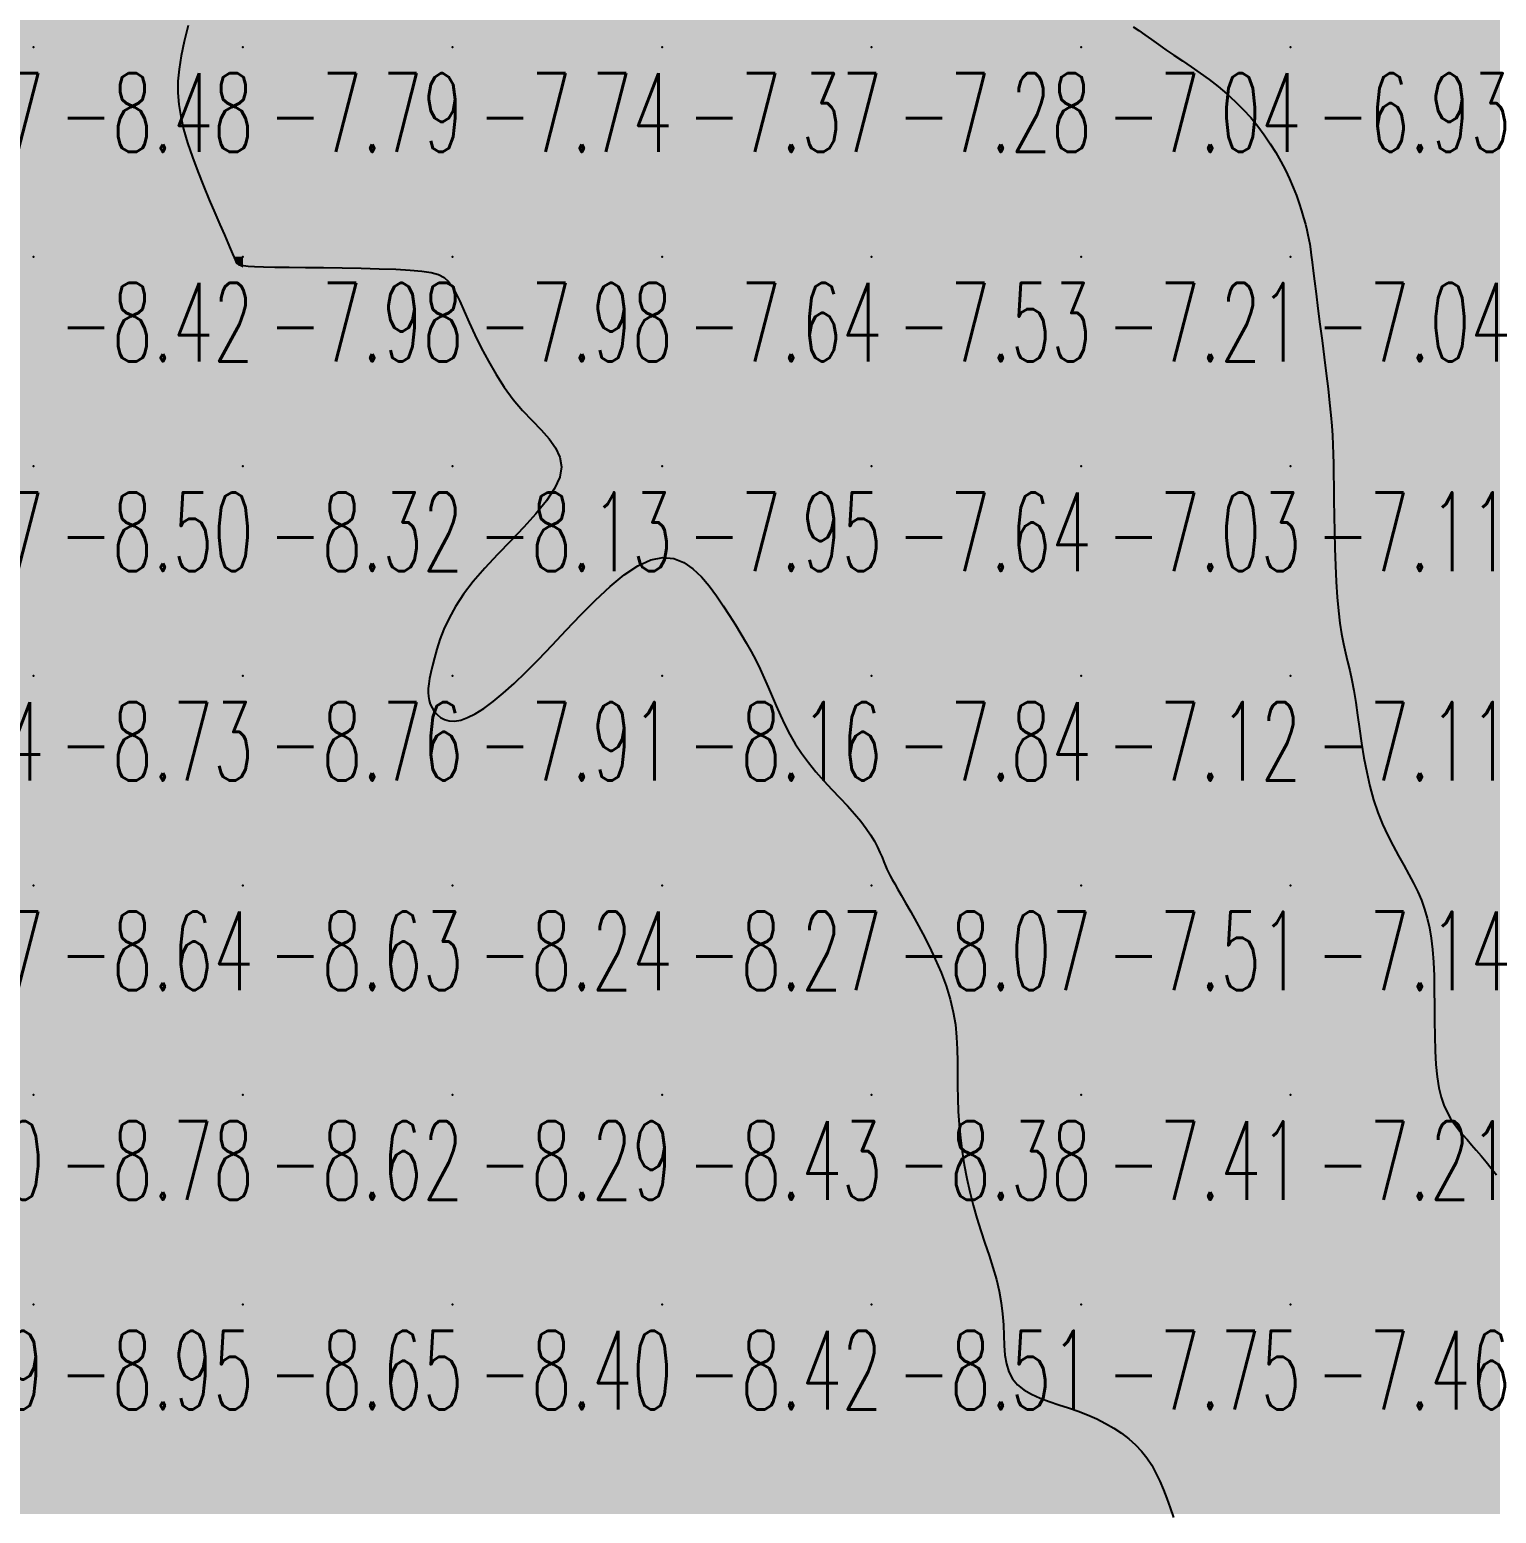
# Model space of a CAD drawing. Header units: millimetres. Extents: x 88261 to 90953, y 390274 to 392322.
# Drawn here: x 90120.1 to 90190.1, y 391167.3 to 391238.1 of the extents above; entities that cross this region are included whole.
import ezdxf
from ezdxf.enums import TextEntityAlignment as Align

# ---------------------------------------------------------------- set-up
doc = ezdxf.new("R2010")
doc.units = ezdxf.units.MM
doc.header["$LTSCALE"] = 25
for name, color, linetype in [('CN_03_00', 7, 'Continuous'), ('COTEAlt', 7, 'Continuous'), ('TN_COLORIAGE', 7, 'Continuous')]:
    doc.layers.add(name, color=color, linetype=linetype)
doc.styles.add('Simplex 1.0', font='Simplex.shx', dxfattribs={"width": 0.99, "height": 2.5})
doc.styles.get("Standard").update_dxf_attribs({"font": 'times.ttf'})

# ---------------------------------------------------------------- blocks, each defined once
blk = doc.blocks.new('COTE')
at = {"color": 0}
blk.add_point((0, 0), dxfattribs=at)
at = {"layer": 'COTEAlt'}
blk.add_attdef('ALT', text='', height=3.75, dxfattribs=at).set_placement((1.25, -1.25), align=Align.TOP_LEFT)

msp = doc.modelspace()

# ---------------------------------------------------------------- linework, layer by layer
at = {"layer": 'CN_03_00', "flags": 128}
for points, elevation in [([(90127.635, 391238.267), (90127.446, 391237.504), (90127.301, 391236.82), (90127.201, 391236.195), (90127.148, 391235.612), (90127.142, 391235.051), (90127.184, 391234.494), (90127.276, 391233.924), (90127.417, 391233.321), (90127.608, 391232.674), (90127.837, 391231.995), (90128.094, 391231.302), (90128.365, 391230.614), (90128.64, 391229.95), (90128.905, 391229.328), (90129.149, 391228.768), (90129.36, 391228.287), (90129.528, 391227.898), (90129.657, 391227.597), (90129.753, 391227.369), (90129.822, 391227.204), (90129.87, 391227.088), (90129.904, 391227.012), (90129.931, 391226.961), (90129.955, 391226.925), (90129.985, 391226.894), (90130.037, 391226.865), (90130.128, 391226.838), (90130.275, 391226.814), (90130.496, 391226.793), (90130.807, 391226.774), (90131.227, 391226.759), (90131.772, 391226.746), (90132.451, 391226.735), (90133.237, 391226.726), (90134.096, 391226.717), (90134.991, 391226.705), (90135.888, 391226.69), (90136.751, 391226.668), (90137.545, 391226.64), (90138.234, 391226.602), (90138.792, 391226.553), (90139.233, 391226.483), (90139.576, 391226.384), (90139.844, 391226.246), (90140.058, 391226.059), (90140.24, 391225.814), (90140.411, 391225.502), (90140.593, 391225.113), (90140.804, 391224.642), (90141.046, 391224.103), (90141.32, 391223.514), (90141.625, 391222.891), (90141.961, 391222.254), (90142.326, 391221.62), (90142.722, 391221.006), (90143.147, 391220.431), (90143.596, 391219.908), (90144.049, 391219.427), (90144.478, 391218.977), (90144.859, 391218.544), (90145.164, 391218.114), (90145.368, 391217.675), (90145.444, 391217.213), (90145.368, 391216.715), (90145.122, 391216.171), (90144.731, 391215.587), (90144.229, 391214.972), (90143.649, 391214.335), (90143.026, 391213.685), (90142.393, 391213.031), (90141.786, 391212.382), (90141.236, 391211.747), (90140.773, 391211.134), (90140.391, 391210.547), (90140.083, 391209.989), (90139.838, 391209.462), (90139.646, 391208.971), (90139.498, 391208.516), (90139.384, 391208.102), (90139.293, 391207.731), (90139.218, 391207.405), (90139.159, 391207.118), (90139.116, 391206.865), (90139.09, 391206.64), (90139.084, 391206.437), (90139.097, 391206.248), (90139.132, 391206.069), (90139.19, 391205.892), (90139.271, 391205.715), (90139.377, 391205.544), (90139.511, 391205.387), (90139.673, 391205.253), (90139.866, 391205.152), (90140.09, 391205.092), (90140.348, 391205.083), (90140.641, 391205.132), (90140.971, 391205.248), (90141.338, 391205.433), (90141.744, 391205.687), (90142.188, 391206.011), (90142.671, 391206.406), (90143.194, 391206.872), (90143.757, 391207.41), (90144.361, 391208.021), (90145.005, 391208.699), (90145.679, 391209.419), (90146.372, 391210.146), (90147.072, 391210.85), (90147.768, 391211.497), (90148.448, 391212.056), (90149.101, 391212.493), (90149.716, 391212.777), (90150.284, 391212.884), (90150.805, 391212.831), (90151.283, 391212.643), (90151.723, 391212.346), (90152.128, 391211.966), (90152.501, 391211.529), (90152.847, 391211.059), (90153.169, 391210.584), (90153.47, 391210.123), (90153.752, 391209.678), (90154.017, 391209.245), (90154.266, 391208.82), (90154.501, 391208.401), (90154.722, 391207.983), (90154.931, 391207.562), (90155.129, 391207.135), (90155.32, 391206.7), (90155.507, 391206.256), (90155.698, 391205.807), (90155.897, 391205.354), (90156.112, 391204.899), (90156.347, 391204.444), (90156.609, 391203.991), (90156.905, 391203.542), (90157.236, 391203.099), (90157.596, 391202.663), (90157.973, 391202.236), (90158.357, 391201.821), (90158.736, 391201.418), (90159.1, 391201.029), (90159.438, 391200.655), (90159.738, 391200.3), (90159.994, 391199.963), (90160.207, 391199.646), (90160.384, 391199.349), (90160.529, 391199.072), (90160.649, 391198.816), (90160.748, 391198.582), (90160.833, 391198.37), (90160.91, 391198.18), (90160.983, 391198.011), (90161.058, 391197.852), (90161.141, 391197.691), (90161.238, 391197.515), (90161.354, 391197.312), (90161.495, 391197.07), (90161.668, 391196.775), (90161.876, 391196.415), (90162.124, 391195.982), (90162.402, 391195.485), (90162.697, 391194.934), (90162.998, 391194.342), (90163.291, 391193.722), (90163.565, 391193.085), (90163.807, 391192.444), (90164.005, 391191.811), (90164.15, 391191.196), (90164.249, 391190.595), (90164.309, 391190.006), (90164.34, 391189.424), (90164.352, 391188.843), (90164.354, 391188.26), (90164.355, 391187.67), (90164.364, 391187.069), (90164.39, 391186.453), (90164.433, 391185.825), (90164.494, 391185.187), (90164.575, 391184.544), (90164.674, 391183.899), (90164.794, 391183.255), (90164.933, 391182.616), (90165.093, 391181.986), (90165.273, 391181.367), (90165.465, 391180.759), (90165.663, 391180.163), (90165.857, 391179.576), (90166.041, 391179.001), (90166.205, 391178.434), (90166.342, 391177.877), (90166.443, 391177.329), (90166.505, 391176.791), (90166.539, 391176.266), (90166.559, 391175.76), (90166.58, 391175.278), (90166.617, 391174.825), (90166.684, 391174.408), (90166.798, 391174.03), (90166.972, 391173.697), (90167.216, 391173.413), (90167.525, 391173.17), (90167.887, 391172.962), (90168.292, 391172.78), (90168.727, 391172.615), (90169.183, 391172.46), (90169.647, 391172.306), (90170.11, 391172.145), (90170.56, 391171.97), (90170.996, 391171.779), (90171.413, 391171.571), (90171.809, 391171.345), (90172.183, 391171.101), (90172.53, 391170.837), (90172.849, 391170.553), (90173.137, 391170.247), (90173.394, 391169.92), (90173.621, 391169.571), (90173.825, 391169.201), (90174.011, 391168.813), (90174.182, 391168.406), (90174.345, 391167.982), (90174.503, 391167.541), (90174.663, 391167.085)], -8), ([(90172.73, 391238.214), (90173.004, 391238.026), (90173.295, 391237.821), (90173.605, 391237.6), (90173.938, 391237.365), (90174.296, 391237.117), (90174.68, 391236.858), (90175.085, 391236.585), (90175.505, 391236.3), (90175.933, 391236.001), (90176.364, 391235.687), (90176.791, 391235.358), (90177.208, 391235.012), (90177.609, 391234.649), (90177.988, 391234.269), (90178.345, 391233.874), (90178.678, 391233.467), (90178.989, 391233.051), (90179.277, 391232.63), (90179.541, 391232.205), (90179.783, 391231.781), (90180.002, 391231.361), (90180.198, 391230.947), (90180.372, 391230.543), (90180.525, 391230.152), (90180.659, 391229.779), (90180.774, 391229.426), (90180.872, 391229.098), (90180.955, 391228.796), (90181.022, 391228.526), (90181.077, 391228.287), (90181.121, 391228.065), (90181.16, 391227.841), (90181.196, 391227.598), (90181.233, 391227.316), (90181.275, 391226.979), (90181.326, 391226.568), (90181.389, 391226.066), (90181.466, 391225.46), (90181.555, 391224.77), (90181.652, 391224.02), (90181.753, 391223.236), (90181.853, 391222.443), (90181.949, 391221.667), (90182.037, 391220.933), (90182.111, 391220.266), (90182.171, 391219.683), (90182.215, 391219.17), (90182.248, 391218.704), (90182.271, 391218.261), (90182.286, 391217.82), (90182.296, 391217.356), (90182.303, 391216.847), (90182.309, 391216.27), (90182.317, 391215.609), (90182.327, 391214.881), (90182.342, 391214.106), (90182.362, 391213.308), (90182.39, 391212.51), (90182.426, 391211.733), (90182.473, 391211), (90182.532, 391210.334), (90182.603, 391209.75), (90182.685, 391209.237), (90182.776, 391208.774), (90182.872, 391208.341), (90182.972, 391207.921), (90183.073, 391207.493), (90183.172, 391207.037), (90183.268, 391206.535), (90183.359, 391205.972), (90183.448, 391205.357), (90183.54, 391204.703), (90183.64, 391204.024), (90183.752, 391203.333), (90183.881, 391202.644), (90184.031, 391201.971), (90184.208, 391201.326), (90184.414, 391200.722), (90184.643, 391200.157), (90184.889, 391199.626), (90185.145, 391199.125), (90185.403, 391198.651), (90185.657, 391198.2), (90185.899, 391197.766), (90186.122, 391197.347), (90186.321, 391196.938), (90186.495, 391196.529), (90186.645, 391196.112), (90186.773, 391195.677), (90186.878, 391195.217), (90186.961, 391194.72), (90187.025, 391194.179), (90187.069, 391193.584), (90187.095, 391192.931), (90187.109, 391192.232), (90187.115, 391191.506), (90187.121, 391190.771), (90187.13, 391190.045), (90187.15, 391189.346), (90187.186, 391188.691), (90187.244, 391188.099), (90187.327, 391187.583), (90187.436, 391187.137), (90187.566, 391186.751), (90187.716, 391186.414), (90187.883, 391186.117), (90188.065, 391185.848), (90188.258, 391185.597), (90188.46, 391185.354), (90188.67, 391185.11), (90188.886, 391184.86), (90189.109, 391184.602), (90189.34, 391184.333), (90189.578, 391184.048), (90189.824, 391183.747), (90190.078, 391183.425)], -7)]:
    msp.add_lwpolyline(points, dxfattribs=dict(at, elevation=elevation))
at = {"layer": 'TN_COLORIAGE', "color": 171}
for points in [[(90110.249, 391247.239, -8.298), (90110.249, 391237.239, -8.298), (90120.249, 391247.239, -8.298)], [(90110.249, 391237.239, -8.298), (90120.249, 391237.239, -8.298), (90120.249, 391247.239, -8.298)], [(90120.249, 391247.239, -8.01), (90120.249, 391237.239, -8.01), (90130.249, 391247.239, -8.01)], [(90120.249, 391237.239, -8), (90127.173, 391237.239, -8), (90130.249, 391247.239, -8), (90130.249, 391246.782, -8)], [(90110.249, 391237.239, -8.478), (90110.249, 391227.239, -8.478), (90120.249, 391237.239, -8.478)], [(90110.249, 391227.239, -8.478), (90120.249, 391227.239, -8.478), (90120.249, 391237.239, -8.478)], [(90120.249, 391237.239, -8), (90127.173, 391237.239, -8), (90120.249, 391227.239, -8), (90126.871, 391233.862, -8)], [(90126.871, 391233.862, -8.416), (90129.844, 391227.239, -8.416), (90120.249, 391227.239, -8.416)], [(90110.249, 391227.239, -8.416), (90110.249, 391217.239, -8.416), (90120.249, 391227.239, -8.416)], [(90110.249, 391217.239, -8.416), (90120.249, 391217.239, -8.416), (90120.249, 391227.239, -8.416)], [(90120.249, 391217.239, -8), (90129.909, 391226.899, -8), (90120.249, 391227.239, -8), (90129.844, 391227.239, -8)], [(90120.249, 391217.239, -8), (90129.909, 391226.899, -8), (90130.249, 391217.239, -8), (90130.249, 391226.715, -8)], [(90139.726, 391226.717, -8.317), (90130.249, 391226.715, -8.317), (90130.249, 391217.239, -8.317)], [(90130.249, 391217.239, -8), (90139.726, 391226.717, -8), (90140.249, 391217.239, -8), (90140.249, 391226.033, -8)], [(90142.838, 391219.828, -8.127), (90140.249, 391226.033, -8.127), (90140.249, 391217.239, -8.127)], [(90142.838, 391219.828, -8.127), (90147.28, 391217.239, -8.127), (90140.249, 391217.239, -8.127)], [(90110.249, 391217.239, -8.499), (90110.249, 391207.239, -8.499), (90120.249, 391217.239, -8.499)], [(90110.249, 391207.239, -8.499), (90120.249, 391207.239, -8.499), (90120.249, 391217.239, -8.499)], [(90120.249, 391217.239, -8.317), (90120.249, 391207.239, -8.317), (90130.249, 391217.239, -8.317)], [(90120.249, 391207.239, -8.317), (90130.249, 391207.239, -8.317), (90130.249, 391217.239, -8.317)], [(90130.249, 391217.239, -8.127), (90130.249, 391207.239, -8.127), (90140.249, 391217.239, -8.127)], [(90130.249, 391207.239, -8), (90139.143, 391207.239, -8), (90140.249, 391217.239, -8), (90140.249, 391211.501, -8)], [(90140.249, 391211.501, -8.127), (90147.28, 391217.239, -8.127), (90140.249, 391217.239, -8.127)], [(90143.917, 391207.239, -8.163), (90150.249, 391214.762, -8.163), (90150.249, 391207.239, -8.163)], [(90153.385, 391210.375, -8.163), (90150.249, 391214.762, -8.163), (90150.249, 391207.239, -8.163)], [(90153.385, 391210.375, -8.163), (90155.226, 391207.239, -8.163), (90150.249, 391207.239, -8.163)], [(90110.249, 391207.239, -8.729), (90110.249, 391197.239, -8.729), (90120.249, 391207.239, -8.729)], [(90110.249, 391197.239, -8.729), (90120.249, 391197.239, -8.729), (90120.249, 391207.239, -8.729)], [(90120.249, 391207.239, -8.761), (90120.249, 391197.239, -8.761), (90130.249, 391207.239, -8.761)], [(90120.249, 391197.239, -8.761), (90130.249, 391197.239, -8.761), (90130.249, 391207.239, -8.761)], [(90130.249, 391207.239, -8), (90139.143, 391207.239, -8), (90130.249, 391197.239, -8), (90138.936, 391205.927, -8)], [(90140.249, 391197.239, -8), (90140.249, 391204.407, -8), (90150.249, 391207.239, -8), (90143.917, 391207.239, -8)], [(90140.249, 391197.239, -8.163), (90150.249, 391197.239, -8.163), (90150.249, 391207.239, -8.163)], [(90150.249, 391197.239, -8), (90156.489, 391203.479, -8), (90150.249, 391207.239, -8), (90155.226, 391207.239, -8)], [(90130.249, 391197.239, -8), (90138.936, 391205.927, -8), (90140.249, 391197.239, -8), (90140.249, 391204.407, -8)], [(90150.249, 391197.239, -8), (90156.489, 391203.479, -8), (90160.249, 391197.239, -8), (90160.249, 391200.096, -8)], [(90160.946, 391197.936, -8.066), (90160.249, 391200.096, -8.066), (90160.249, 391197.239, -8.066)], [(90160.946, 391197.936, -8.066), (90161.426, 391197.239, -8.066), (90160.249, 391197.239, -8.066)], [(90110.249, 391187.402, -8.639), (90110.351, 391187.342, -8.639), (90110.249, 391197.239, -8.639), (90120.249, 391197.239, -8.639)], [(90110.413, 391187.239, -8.639), (90110.351, 391187.342, -8.639), (90120.249, 391187.239, -8.639), (90120.249, 391197.239, -8.639)], [(90120.249, 391197.239, -8.626), (90120.249, 391187.239, -8.626), (90130.249, 391197.239, -8.626)], [(90120.249, 391187.239, -8.626), (90130.249, 391187.239, -8.626), (90130.249, 391197.239, -8.626)], [(90130.249, 391197.239, -8.239), (90130.249, 391187.239, -8.239), (90140.249, 391197.239, -8.239)], [(90130.249, 391187.239, -8.239), (90140.249, 391187.239, -8.239), (90140.249, 391197.239, -8.239)], [(90140.249, 391197.239, -8.273), (90140.249, 391187.239, -8.273), (90150.249, 391197.239, -8.273)], [(90140.249, 391187.239, -8.273), (90150.249, 391187.239, -8.273), (90150.249, 391197.239, -8.273)], [(90150.249, 391187.239, -8.066), (90160.249, 391187.239, -8.066), (90160.249, 391197.239, -8.066)], [(90150.249, 391197.239, -8.066), (90150.249, 391187.239, -8.066), (90160.249, 391197.239, -8.066)], [(90160.249, 391187.239, -8), (90164.607, 391191.597, -8), (90160.249, 391197.239, -8), (90161.426, 391197.239, -8)], [(90164.178, 391187.239, -8.381), (90164.607, 391191.597, -8.381), (90160.249, 391187.239, -8.381)], [(90110.413, 391187.239, -8.69), (90110.249, 391187.12, -8.69), (90120.249, 391187.239, -8.69), (90110.249, 391177.239, -8.69)], [(90110.249, 391177.239, -8.777), (90120.249, 391177.239, -8.777), (90120.249, 391187.239, -8.777)], [(90120.249, 391187.239, -8.621), (90120.249, 391177.239, -8.621), (90130.249, 391187.239, -8.621)], [(90120.249, 391177.239, -8.621), (90130.249, 391177.239, -8.621), (90130.249, 391187.239, -8.621)], [(90130.249, 391187.239, -8.292), (90130.249, 391177.239, -8.292), (90140.249, 391187.239, -8.292)], [(90130.249, 391177.239, -8.292), (90140.249, 391177.239, -8.292), (90140.249, 391187.239, -8.292)], [(90140.249, 391187.239, -8.435), (90140.249, 391177.239, -8.435), (90150.249, 391187.239, -8.435)], [(90140.249, 391177.239, -8.435), (90150.249, 391177.239, -8.435), (90150.249, 391187.239, -8.435)], [(90150.249, 391177.239, -8.381), (90160.249, 391177.239, -8.381), (90160.249, 391187.239, -8.381)], [(90150.249, 391187.239, -8.381), (90150.249, 391177.239, -8.381), (90160.249, 391187.239, -8.381)], [(90160.249, 391177.239, -8), (90164.869, 391181.859, -8), (90160.249, 391187.239, -8), (90164.178, 391187.239, -8)], [(90164.869, 391181.859, -8.506), (90166.905, 391177.239, -8.506), (90160.249, 391177.239, -8.506)], [(90110.249, 391177.239, -8.946), (90110.249, 391167.239, -8.946), (90120.249, 391177.239, -8.946)], [(90110.249, 391167.239, -8.946), (90120.249, 391167.239, -8.946), (90120.249, 391177.239, -8.946)], [(90120.249, 391177.239, -8.647), (90120.249, 391167.239, -8.647), (90130.249, 391177.239, -8.647)], [(90120.249, 391167.239, -8.647), (90130.249, 391167.239, -8.647), (90130.249, 391177.239, -8.647)], [(90130.249, 391177.239, -8.399), (90130.249, 391167.239, -8.399), (90140.249, 391177.239, -8.399)], [(90130.249, 391167.239, -8.399), (90140.249, 391167.239, -8.399), (90140.249, 391177.239, -8.399)], [(90140.249, 391177.239, -8.425), (90140.249, 391167.239, -8.425), (90150.249, 391177.239, -8.425)], [(90140.249, 391167.239, -8.425), (90150.249, 391167.239, -8.425), (90150.249, 391177.239, -8.425)], [(90150.249, 391167.239, -8.506), (90160.249, 391167.239, -8.506), (90160.249, 391177.239, -8.506)], [(90150.249, 391177.239, -8.506), (90150.249, 391167.239, -8.506), (90160.249, 391177.239, -8.506)], [(90160.249, 391177.239, -8), (90166.905, 391177.239, -8), (90160.249, 391167.239, -8), (90166.169, 391173.159, -8)], [(90160.249, 391167.239, -8), (90166.169, 391173.159, -8), (90170.249, 391167.239, -8), (90170.249, 391172.306, -8)], [(90173.494, 391170.484, -8.261), (90170.249, 391172.306, -8.261), (90170.249, 391167.239, -8.261)], [(90173.494, 391170.484, -8.261), (90174.601, 391167.239, -8.261), (90170.249, 391167.239, -8.261)]]:
    msp.add_solid(points, dxfattribs=at)
at = {"layer": 'TN_COLORIAGE', "color": 161}
for points in [[(90130.249, 391246.782, -7.788), (90127.173, 391237.239, -7.788), (90130.249, 391237.239, -7.788)], [(90130.249, 391246.782, -7.545), (90130.468, 391247.239, -7.545), (90130.249, 391237.239, -7.545), (90140.249, 391247.239, -7.545)], [(90130.249, 391237.239, -7.545), (90140.249, 391237.239, -7.545), (90140.249, 391247.239, -7.545)], [(90140.249, 391247.239, -7.239), (90140.249, 391237.239, -7.239), (90150.249, 391247.239, -7.239)], [(90140.249, 391237.239, -7.239), (90150.249, 391237.239, -7.239), (90150.249, 391247.239, -7.239)], [(90150.249, 391237.239, -7.051), (90160.249, 391237.239, -7.051), (90160.249, 391247.239, -7.051)], [(90150.249, 391247.239, -7.051), (90150.249, 391237.239, -7.051), (90160.249, 391247.239, -7.051)], [(90160.249, 391237.239, -7), (90166.481, 391243.472, -7), (90160.249, 391247.239, -7), (90162.542, 391247.239, -7)], [(90160.249, 391237.239, -7), (90166.481, 391243.472, -7), (90170.249, 391237.239, -7), (90170.249, 391239.108, -7)], [(90171.914, 391238.905, -7.039), (90170.249, 391239.108, -7.039), (90170.249, 391237.239, -7.039)], [(90171.914, 391238.905, -7.039), (90174.002, 391237.239, -7.039), (90170.249, 391237.239, -7.039)], [(90126.871, 391233.862, -7.788), (90127.173, 391237.239, -7.788), (90130.249, 391237.239, -7.788)], [(90129.844, 391227.239, -7.788), (90126.871, 391233.862, -7.788), (90130.249, 391227.239, -7.788), (90130.249, 391237.239, -7.788)], [(90130.249, 391237.239, -7.744), (90130.249, 391227.239, -7.744), (90140.249, 391237.239, -7.744)], [(90130.249, 391227.239, -7.744), (90140.249, 391227.239, -7.744), (90140.249, 391237.239, -7.744)], [(90140.249, 391237.239, -7.366), (90140.249, 391227.239, -7.366), (90150.249, 391237.239, -7.366)], [(90140.249, 391227.239, -7.366), (90150.249, 391227.239, -7.366), (90150.249, 391237.239, -7.366)], [(90150.249, 391227.239, -7.283), (90160.249, 391227.239, -7.283), (90160.249, 391237.239, -7.283)], [(90150.249, 391237.239, -7.283), (90150.249, 391227.239, -7.283), (90160.249, 391237.239, -7.283)], [(90160.249, 391227.239, -7.039), (90170.249, 391227.239, -7.039), (90170.249, 391237.239, -7.039)], [(90160.249, 391237.239, -7.039), (90160.249, 391227.239, -7.039), (90170.249, 391237.239, -7.039)], [(90170.249, 391227.239, -7), (90177.851, 391234.841, -7), (90170.249, 391237.239, -7), (90174.002, 391237.239, -7)], [(90170.249, 391227.239, -7), (90177.851, 391234.841, -7), (90180.249, 391227.239, -7), (90180.249, 391231.292, -7)], [(90181.166, 391228.157, -7.045), (90180.249, 391231.292, -7.045), (90180.249, 391227.239, -7.045)], [(90181.166, 391228.157, -7.045), (90181.219, 391227.239, -7.045), (90180.249, 391227.239, -7.045)], [(90129.844, 391227.239, -7.982), (90129.909, 391226.899, -7.982), (90130.249, 391227.239, -7.982)], [(90130.249, 391226.715, -7.982), (90129.909, 391226.899, -7.982), (90130.249, 391227.239, -7.982)], [(90130.249, 391226.715, -7.983), (90139.726, 391226.717, -7.983), (90130.249, 391227.239, -7.983), (90140.249, 391227.239, -7.983)], [(90140.249, 391226.033, -7.983), (90139.726, 391226.717, -7.983), (90140.249, 391227.239, -7.983)], [(90140.249, 391226.033, -7.635), (90142.838, 391219.828, -7.635), (90140.249, 391227.239, -7.635), (90150.249, 391227.239, -7.635)], [(90147.28, 391217.239, -7.635), (90142.838, 391219.828, -7.635), (90150.249, 391217.239, -7.635), (90150.249, 391227.239, -7.635)], [(90150.249, 391217.239, -7.53), (90160.249, 391217.239, -7.53), (90160.249, 391227.239, -7.53)], [(90150.249, 391227.239, -7.53), (90150.249, 391217.239, -7.53), (90160.249, 391227.239, -7.53)], [(90160.249, 391217.239, -7.207), (90170.249, 391217.239, -7.207), (90170.249, 391227.239, -7.207)], [(90160.249, 391227.239, -7.207), (90160.249, 391217.239, -7.207), (90170.249, 391227.239, -7.207)], [(90170.249, 391217.239, -7.045), (90180.249, 391217.239, -7.045), (90180.249, 391227.239, -7.045)], [(90170.249, 391227.239, -7.045), (90170.249, 391217.239, -7.045), (90180.249, 391227.239, -7.045)], [(90180.249, 391217.239, -7), (90182.289, 391219.279, -7), (90180.249, 391227.239, -7), (90181.219, 391227.239, -7)], [(90182.289, 391219.279, -7.106), (90182.294, 391217.239, -7.106), (90180.249, 391217.239, -7.106)], [(90147.28, 391217.239, -7.905), (90140.249, 391211.501, -7.905), (90150.249, 391217.239, -7.905), (90140.249, 391207.239, -7.905)], [(90150.249, 391214.762, -7.905), (90143.917, 391207.239, -7.905), (90150.249, 391217.239, -7.905), (90140.249, 391207.239, -7.905)], [(90150.249, 391214.762, -7.643), (90153.385, 391210.375, -7.643), (90150.249, 391217.239, -7.643), (90160.249, 391217.239, -7.643)], [(90155.226, 391207.239, -7.643), (90153.385, 391210.375, -7.643), (90160.249, 391207.239, -7.643), (90160.249, 391217.239, -7.643)], [(90160.249, 391207.239, -7.027), (90170.249, 391207.239, -7.027), (90170.249, 391217.239, -7.027)], [(90160.249, 391217.239, -7.027), (90160.249, 391207.239, -7.027), (90170.249, 391217.239, -7.027)], [(90170.249, 391207.239, -7.106), (90180.249, 391207.239, -7.106), (90180.249, 391217.239, -7.106)], [(90170.249, 391217.239, -7.106), (90170.249, 391207.239, -7.106), (90180.249, 391217.239, -7.106)], [(90180.249, 391207.239, -7), (90182.391, 391209.381, -7), (90180.249, 391217.239, -7), (90182.294, 391217.239, -7)], [(90140.249, 391211.501, -7.905), (90139.143, 391207.239, -7.905), (90140.249, 391207.239, -7.905)], [(90182.391, 391209.381, -7.113), (90183.335, 391207.239, -7.113), (90180.249, 391207.239, -7.113)], [(90138.936, 391205.927, -7.905), (90139.143, 391207.239, -7.905), (90140.249, 391207.239, -7.905)], [(90140.249, 391204.407, -7.905), (90138.936, 391205.927, -7.905), (90140.249, 391207.239, -7.905)], [(90143.917, 391207.239, -7.905), (90140.249, 391204.407, -7.905), (90140.249, 391207.239, -7.905)], [(90155.226, 391207.239, -7.835), (90156.489, 391203.479, -7.835), (90160.249, 391207.239, -7.835)], [(90160.249, 391200.096, -7.835), (90156.489, 391203.479, -7.835), (90160.249, 391207.239, -7.835)], [(90160.249, 391200.096, -7.121), (90160.946, 391197.936, -7.121), (90160.249, 391207.239, -7.121), (90170.249, 391207.239, -7.121)], [(90161.426, 391197.239, -7.121), (90160.946, 391197.936, -7.121), (90170.249, 391197.239, -7.121), (90170.249, 391207.239, -7.121)], [(90170.249, 391197.239, -7.113), (90180.249, 391197.239, -7.113), (90180.249, 391207.239, -7.113)], [(90170.249, 391207.239, -7.113), (90170.249, 391197.239, -7.113), (90180.249, 391207.239, -7.113)], [(90180.249, 391197.239, -7), (90183.879, 391200.87, -7), (90180.249, 391207.239, -7), (90183.335, 391207.239, -7)], [(90183.879, 391200.87, -7.144), (90186.397, 391197.239, -7.144), (90180.249, 391197.239, -7.144)], [(90161.426, 391197.239, -7.506), (90164.607, 391191.597, -7.506), (90170.249, 391197.239, -7.506)], [(90164.607, 391191.597, -7.411), (90164.178, 391187.239, -7.411), (90170.249, 391197.239, -7.411), (90170.249, 391187.239, -7.411)], [(90170.249, 391187.239, -7.144), (90180.249, 391187.239, -7.144), (90180.249, 391197.239, -7.144)], [(90170.249, 391197.239, -7.144), (90170.249, 391187.239, -7.144), (90180.249, 391197.239, -7.144)], [(90180.249, 391187.239, -7), (90187.266, 391194.257, -7), (90180.249, 391197.239, -7), (90186.397, 391197.239, -7)], [(90186.952, 391187.239, -7.212), (90187.266, 391194.257, -7.212), (90180.249, 391187.239, -7.212)], [(90164.178, 391187.239, -7.411), (90164.869, 391181.859, -7.411), (90170.249, 391187.239, -7.411)], [(90166.905, 391177.239, -7.411), (90164.869, 391181.859, -7.411), (90170.249, 391177.239, -7.411), (90170.249, 391187.239, -7.411)], [(90170.249, 391177.239, -7.212), (90180.249, 391177.239, -7.212), (90180.249, 391187.239, -7.212)], [(90170.249, 391187.239, -7.212), (90170.249, 391177.239, -7.212), (90180.249, 391187.239, -7.212)], [(90180.249, 391177.239, -7), (90188.391, 391185.381, -7), (90180.249, 391187.239, -7), (90186.952, 391187.239, -7)], [(90180.249, 391177.239, -7), (90188.391, 391185.381, -7), (90190.249, 391177.239, -7), (90190.249, 391183.361, -7)], [(90170.249, 391172.306, -7.746), (90166.169, 391173.159, -7.746), (90170.249, 391177.239, -7.746)], [(90166.169, 391173.159, -7.746), (90166.905, 391177.239, -7.746), (90170.249, 391177.239, -7.746)], [(90170.249, 391172.306, -7.457), (90173.494, 391170.484, -7.457), (90170.249, 391177.239, -7.457), (90180.249, 391177.239, -7.457)], [(90174.601, 391167.239, -7.457), (90173.494, 391170.484, -7.457), (90180.249, 391167.239, -7.457), (90180.249, 391177.239, -7.457)], [(90180.249, 391167.239, -7.165), (90190.249, 391167.239, -7.165), (90190.249, 391177.239, -7.165)], [(90180.249, 391177.239, -7.165), (90180.249, 391167.239, -7.165), (90190.249, 391177.239, -7.165)]]:
    msp.add_solid(points, dxfattribs=at)
at = {"layer": 'TN_COLORIAGE', "color": 151}
for points in [[(90174.002, 391237.239, -6.803), (90171.914, 391238.905, -6.803), (90180.249, 391237.239, -6.803), (90180.249, 391247.239, -6.803)], [(90180.249, 391237.239, -6.304), (90190.249, 391237.239, -6.304), (90190.249, 391247.239, -6.304)], [(90180.249, 391247.239, -6.304), (90180.249, 391237.239, -6.304), (90190.249, 391247.239, -6.304)], [(90174.002, 391237.239, -6.935), (90177.851, 391234.841, -6.935), (90180.249, 391237.239, -6.935)], [(90180.249, 391231.292, -6.935), (90177.851, 391234.841, -6.935), (90180.249, 391237.239, -6.935)], [(90180.249, 391231.292, -6.559), (90181.166, 391228.157, -6.559), (90180.249, 391237.239, -6.559), (90190.249, 391237.239, -6.559)], [(90181.219, 391227.239, -6.559), (90181.166, 391228.157, -6.559), (90190.249, 391227.239, -6.559), (90190.249, 391237.239, -6.559)], [(90181.219, 391227.239, -6.586), (90182.289, 391219.279, -6.586), (90190.249, 391227.239, -6.586)], [(90182.294, 391217.239, -6.586), (90182.289, 391219.279, -6.586), (90190.249, 391217.239, -6.586), (90190.249, 391227.239, -6.586)], [(90182.294, 391217.239, -6.587), (90182.391, 391209.381, -6.587), (90190.249, 391217.239, -6.587)], [(90183.335, 391207.239, -6.587), (90182.391, 391209.381, -6.587), (90190.249, 391207.239, -6.587), (90190.249, 391217.239, -6.587)], [(90183.335, 391207.239, -6.748), (90183.879, 391200.87, -6.748), (90190.249, 391207.239, -6.748)], [(90186.397, 391197.239, -6.748), (90183.879, 391200.87, -6.748), (90190.249, 391197.239, -6.748), (90190.249, 391207.239, -6.748)], [(90186.397, 391197.239, -6.91), (90187.266, 391194.257, -6.91), (90190.249, 391197.239, -6.91)], [(90187.266, 391194.257, -6.896), (90186.952, 391187.239, -6.896), (90190.249, 391197.239, -6.896), (90190.249, 391187.239, -6.896)], [(90186.952, 391187.239, -6.896), (90188.391, 391185.381, -6.896), (90190.249, 391187.239, -6.896)], [(90190.249, 391183.361, -6.896), (90188.391, 391185.381, -6.896), (90190.249, 391187.239, -6.896)]]:
    msp.add_solid(points, dxfattribs=at)

# ---------------------------------------------------------------- block references
at = {"layer": 'COTEAlt'}
ref = msp.add_blockref('COTE', (90110.249, 391237.239), dxfattribs=at)
ref.add_attrib('ALT', '-8.67', dxfattribs={"height": 3.75, "style": 'Simplex 1.0', "width": 0.6}).set_placement((90111.499, 391235.989), align=Align.TOP_LEFT)
ref = msp.add_blockref('COTE', (90120.249, 391237.239), dxfattribs=at)
ref.add_attrib('ALT', '-8.48', dxfattribs={"height": 3.75, "style": 'Simplex 1.0', "width": 0.6}).set_placement((90121.499, 391235.989), align=Align.TOP_LEFT)
ref = msp.add_blockref('COTE', (90130.249, 391237.239), dxfattribs=at)
ref.add_attrib('ALT', '-7.79', dxfattribs={"height": 3.75, "style": 'Simplex 1.0', "width": 0.6}).set_placement((90131.499, 391235.989), align=Align.TOP_LEFT)
ref = msp.add_blockref('COTE', (90140.249, 391237.239), dxfattribs=at)
ref.add_attrib('ALT', '-7.74', dxfattribs={"height": 3.75, "style": 'Simplex 1.0', "width": 0.6}).set_placement((90141.499, 391235.989), align=Align.TOP_LEFT)
ref = msp.add_blockref('COTE', (90150.249, 391237.239), dxfattribs=at)
ref.add_attrib('ALT', '-7.37', dxfattribs={"height": 3.75, "style": 'Simplex 1.0', "width": 0.6}).set_placement((90151.499, 391235.989), align=Align.TOP_LEFT)
ref = msp.add_blockref('COTE', (90160.249, 391237.239), dxfattribs=at)
ref.add_attrib('ALT', '-7.28', dxfattribs={"height": 3.75, "style": 'Simplex 1.0', "width": 0.6}).set_placement((90161.499, 391235.989), align=Align.TOP_LEFT)
ref = msp.add_blockref('COTE', (90170.249, 391237.239), dxfattribs=at)
ref.add_attrib('ALT', '-7.04', dxfattribs={"height": 3.75, "style": 'Simplex 1.0', "width": 0.6}).set_placement((90171.499, 391235.989), align=Align.TOP_LEFT)
ref = msp.add_blockref('COTE', (90180.249, 391237.239), dxfattribs=at)
ref.add_attrib('ALT', '-6.93', dxfattribs={"height": 3.75, "style": 'Simplex 1.0', "width": 0.6}).set_placement((90181.499, 391235.989), align=Align.TOP_LEFT)
ref = msp.add_blockref('COTE', (90120.249, 391227.239), dxfattribs=at)
ref.add_attrib('ALT', '-8.42', dxfattribs={"height": 3.75, "style": 'Simplex 1.0', "width": 0.6}).set_placement((90121.499, 391225.989), align=Align.TOP_LEFT)
ref = msp.add_blockref('COTE', (90130.249, 391227.239), dxfattribs=at)
ref.add_attrib('ALT', '-7.98', dxfattribs={"height": 3.75, "style": 'Simplex 1.0', "width": 0.6}).set_placement((90131.499, 391225.989), align=Align.TOP_LEFT)
ref = msp.add_blockref('COTE', (90140.249, 391227.239), dxfattribs=at)
ref.add_attrib('ALT', '-7.98', dxfattribs={"height": 3.75, "style": 'Simplex 1.0', "width": 0.6}).set_placement((90141.499, 391225.989), align=Align.TOP_LEFT)
ref = msp.add_blockref('COTE', (90150.249, 391227.239), dxfattribs=at)
ref.add_attrib('ALT', '-7.64', dxfattribs={"height": 3.75, "style": 'Simplex 1.0', "width": 0.6}).set_placement((90151.499, 391225.989), align=Align.TOP_LEFT)
ref = msp.add_blockref('COTE', (90160.249, 391227.239), dxfattribs=at)
ref.add_attrib('ALT', '-7.53', dxfattribs={"height": 3.75, "style": 'Simplex 1.0', "width": 0.6}).set_placement((90161.499, 391225.989), align=Align.TOP_LEFT)
ref = msp.add_blockref('COTE', (90170.249, 391227.239), dxfattribs=at)
ref.add_attrib('ALT', '-7.21', dxfattribs={"height": 3.75, "style": 'Simplex 1.0', "width": 0.6}).set_placement((90171.499, 391225.989), align=Align.TOP_LEFT)
ref = msp.add_blockref('COTE', (90180.249, 391227.239), dxfattribs=at)
ref.add_attrib('ALT', '-7.04', dxfattribs={"height": 3.75, "style": 'Simplex 1.0', "width": 0.6}).set_placement((90181.499, 391225.989), align=Align.TOP_LEFT)
ref = msp.add_blockref('COTE', (90110.249, 391217.239), dxfattribs=at)
ref.add_attrib('ALT', '-8.47', dxfattribs={"height": 3.75, "style": 'Simplex 1.0', "width": 0.6}).set_placement((90111.499, 391215.989), align=Align.TOP_LEFT)
ref = msp.add_blockref('COTE', (90120.249, 391217.239), dxfattribs=at)
ref.add_attrib('ALT', '-8.50', dxfattribs={"height": 3.75, "style": 'Simplex 1.0', "width": 0.6}).set_placement((90121.499, 391215.989), align=Align.TOP_LEFT)
ref = msp.add_blockref('COTE', (90130.249, 391217.239), dxfattribs=at)
ref.add_attrib('ALT', '-8.32', dxfattribs={"height": 3.75, "style": 'Simplex 1.0', "width": 0.6}).set_placement((90131.499, 391215.989), align=Align.TOP_LEFT)
ref = msp.add_blockref('COTE', (90140.249, 391217.239), dxfattribs=at)
ref.add_attrib('ALT', '-8.13', dxfattribs={"height": 3.75, "style": 'Simplex 1.0', "width": 0.6}).set_placement((90141.499, 391215.989), align=Align.TOP_LEFT)
ref = msp.add_blockref('COTE', (90150.249, 391217.239), dxfattribs=at)
ref.add_attrib('ALT', '-7.95', dxfattribs={"height": 3.75, "style": 'Simplex 1.0', "width": 0.6}).set_placement((90151.499, 391215.989), align=Align.TOP_LEFT)
ref = msp.add_blockref('COTE', (90160.249, 391217.239), dxfattribs=at)
ref.add_attrib('ALT', '-7.64', dxfattribs={"height": 3.75, "style": 'Simplex 1.0', "width": 0.6}).set_placement((90161.499, 391215.989), align=Align.TOP_LEFT)
ref = msp.add_blockref('COTE', (90170.249, 391217.239), dxfattribs=at)
ref.add_attrib('ALT', '-7.03', dxfattribs={"height": 3.75, "style": 'Simplex 1.0', "width": 0.6}).set_placement((90171.499, 391215.989), align=Align.TOP_LEFT)
ref = msp.add_blockref('COTE', (90180.249, 391217.239), dxfattribs=at)
ref.add_attrib('ALT', '-7.11', dxfattribs={"height": 3.75, "style": 'Simplex 1.0', "width": 0.6}).set_placement((90181.499, 391215.989), align=Align.TOP_LEFT)
ref = msp.add_blockref('COTE', (90110.249, 391207.239), dxfattribs=at)
ref.add_attrib('ALT', '-8.44', dxfattribs={"height": 3.75, "style": 'Simplex 1.0', "width": 0.6}).set_placement((90111.499, 391205.989), align=Align.TOP_LEFT)
ref = msp.add_blockref('COTE', (90120.249, 391207.239), dxfattribs=at)
ref.add_attrib('ALT', '-8.73', dxfattribs={"height": 3.75, "style": 'Simplex 1.0', "width": 0.6}).set_placement((90121.499, 391205.989), align=Align.TOP_LEFT)
ref = msp.add_blockref('COTE', (90130.249, 391207.239), dxfattribs=at)
ref.add_attrib('ALT', '-8.76', dxfattribs={"height": 3.75, "style": 'Simplex 1.0', "width": 0.6}).set_placement((90131.499, 391205.989), align=Align.TOP_LEFT)
ref = msp.add_blockref('COTE', (90140.249, 391207.239), dxfattribs=at)
ref.add_attrib('ALT', '-7.91', dxfattribs={"height": 3.75, "style": 'Simplex 1.0', "width": 0.6}).set_placement((90141.499, 391205.989), align=Align.TOP_LEFT)
ref = msp.add_blockref('COTE', (90150.249, 391207.239), dxfattribs=at)
ref.add_attrib('ALT', '-8.16', dxfattribs={"height": 3.75, "style": 'Simplex 1.0', "width": 0.6}).set_placement((90151.499, 391205.989), align=Align.TOP_LEFT)
ref = msp.add_blockref('COTE', (90160.249, 391207.239), dxfattribs=at)
ref.add_attrib('ALT', '-7.84', dxfattribs={"height": 3.75, "style": 'Simplex 1.0', "width": 0.6}).set_placement((90161.499, 391205.989), align=Align.TOP_LEFT)
ref = msp.add_blockref('COTE', (90170.249, 391207.239), dxfattribs=at)
ref.add_attrib('ALT', '-7.12', dxfattribs={"height": 3.75, "style": 'Simplex 1.0', "width": 0.6}).set_placement((90171.499, 391205.989), align=Align.TOP_LEFT)
ref = msp.add_blockref('COTE', (90180.249, 391207.239), dxfattribs=at)
ref.add_attrib('ALT', '-7.11', dxfattribs={"height": 3.75, "style": 'Simplex 1.0', "width": 0.6}).set_placement((90181.499, 391205.989), align=Align.TOP_LEFT)
ref = msp.add_blockref('COTE', (90110.249, 391197.239), dxfattribs=at)
ref.add_attrib('ALT', '-8.77', dxfattribs={"height": 3.75, "style": 'Simplex 1.0', "width": 0.6}).set_placement((90111.499, 391195.989), align=Align.TOP_LEFT)
ref = msp.add_blockref('COTE', (90120.249, 391197.239), dxfattribs=at)
ref.add_attrib('ALT', '-8.64', dxfattribs={"height": 3.75, "style": 'Simplex 1.0', "width": 0.6}).set_placement((90121.499, 391195.989), align=Align.TOP_LEFT)
ref = msp.add_blockref('COTE', (90130.249, 391197.239), dxfattribs=at)
ref.add_attrib('ALT', '-8.63', dxfattribs={"height": 3.75, "style": 'Simplex 1.0', "width": 0.6}).set_placement((90131.499, 391195.989), align=Align.TOP_LEFT)
ref = msp.add_blockref('COTE', (90140.249, 391197.239), dxfattribs=at)
ref.add_attrib('ALT', '-8.24', dxfattribs={"height": 3.75, "style": 'Simplex 1.0', "width": 0.6}).set_placement((90141.499, 391195.989), align=Align.TOP_LEFT)
ref = msp.add_blockref('COTE', (90150.249, 391197.239), dxfattribs=at)
ref.add_attrib('ALT', '-8.27', dxfattribs={"height": 3.75, "style": 'Simplex 1.0', "width": 0.6}).set_placement((90151.499, 391195.989), align=Align.TOP_LEFT)
ref = msp.add_blockref('COTE', (90160.249, 391197.239), dxfattribs=at)
ref.add_attrib('ALT', '-8.07', dxfattribs={"height": 3.75, "style": 'Simplex 1.0', "width": 0.6}).set_placement((90161.499, 391195.989), align=Align.TOP_LEFT)
ref = msp.add_blockref('COTE', (90170.249, 391197.239), dxfattribs=at)
ref.add_attrib('ALT', '-7.51', dxfattribs={"height": 3.75, "style": 'Simplex 1.0', "width": 0.6}).set_placement((90171.499, 391195.989), align=Align.TOP_LEFT)
ref = msp.add_blockref('COTE', (90180.249, 391197.239), dxfattribs=at)
ref.add_attrib('ALT', '-7.14', dxfattribs={"height": 3.75, "style": 'Simplex 1.0', "width": 0.6}).set_placement((90181.499, 391195.989), align=Align.TOP_LEFT)
ref = msp.add_blockref('COTE', (90110.249, 391187.239), dxfattribs=at)
ref.add_attrib('ALT', '-9.00', dxfattribs={"height": 3.75, "style": 'Simplex 1.0', "width": 0.6}).set_placement((90111.499, 391185.989), align=Align.TOP_LEFT)
ref = msp.add_blockref('COTE', (90120.249, 391187.239), dxfattribs=at)
ref.add_attrib('ALT', '-8.78', dxfattribs={"height": 3.75, "style": 'Simplex 1.0', "width": 0.6}).set_placement((90121.499, 391185.989), align=Align.TOP_LEFT)
ref = msp.add_blockref('COTE', (90130.249, 391187.239), dxfattribs=at)
ref.add_attrib('ALT', '-8.62', dxfattribs={"height": 3.75, "style": 'Simplex 1.0', "width": 0.6}).set_placement((90131.499, 391185.989), align=Align.TOP_LEFT)
ref = msp.add_blockref('COTE', (90140.249, 391187.239), dxfattribs=at)
ref.add_attrib('ALT', '-8.29', dxfattribs={"height": 3.75, "style": 'Simplex 1.0', "width": 0.6}).set_placement((90141.499, 391185.989), align=Align.TOP_LEFT)
ref = msp.add_blockref('COTE', (90150.249, 391187.239), dxfattribs=at)
ref.add_attrib('ALT', '-8.43', dxfattribs={"height": 3.75, "style": 'Simplex 1.0', "width": 0.6}).set_placement((90151.499, 391185.989), align=Align.TOP_LEFT)
ref = msp.add_blockref('COTE', (90160.249, 391187.239), dxfattribs=at)
ref.add_attrib('ALT', '-8.38', dxfattribs={"height": 3.75, "style": 'Simplex 1.0', "width": 0.6}).set_placement((90161.499, 391185.989), align=Align.TOP_LEFT)
ref = msp.add_blockref('COTE', (90170.249, 391187.239), dxfattribs=at)
ref.add_attrib('ALT', '-7.41', dxfattribs={"height": 3.75, "style": 'Simplex 1.0', "width": 0.6}).set_placement((90171.499, 391185.989), align=Align.TOP_LEFT)
ref = msp.add_blockref('COTE', (90180.249, 391187.239), dxfattribs=at)
ref.add_attrib('ALT', '-7.21', dxfattribs={"height": 3.75, "style": 'Simplex 1.0', "width": 0.6}).set_placement((90181.499, 391185.989), align=Align.TOP_LEFT)
ref = msp.add_blockref('COTE', (90110.249, 391177.239), dxfattribs=at)
ref.add_attrib('ALT', '-8.69', dxfattribs={"height": 3.75, "style": 'Simplex 1.0', "width": 0.6}).set_placement((90111.499, 391175.989), align=Align.TOP_LEFT)
ref = msp.add_blockref('COTE', (90120.249, 391177.239), dxfattribs=at)
ref.add_attrib('ALT', '-8.95', dxfattribs={"height": 3.75, "style": 'Simplex 1.0', "width": 0.6}).set_placement((90121.499, 391175.989), align=Align.TOP_LEFT)
ref = msp.add_blockref('COTE', (90130.249, 391177.239), dxfattribs=at)
ref.add_attrib('ALT', '-8.65', dxfattribs={"height": 3.75, "style": 'Simplex 1.0', "width": 0.6}).set_placement((90131.499, 391175.989), align=Align.TOP_LEFT)
ref = msp.add_blockref('COTE', (90140.249, 391177.239), dxfattribs=at)
ref.add_attrib('ALT', '-8.40', dxfattribs={"height": 3.75, "style": 'Simplex 1.0', "width": 0.6}).set_placement((90141.499, 391175.989), align=Align.TOP_LEFT)
ref = msp.add_blockref('COTE', (90150.249, 391177.239), dxfattribs=at)
ref.add_attrib('ALT', '-8.42', dxfattribs={"height": 3.75, "style": 'Simplex 1.0', "width": 0.6}).set_placement((90151.499, 391175.989), align=Align.TOP_LEFT)
ref = msp.add_blockref('COTE', (90160.249, 391177.239), dxfattribs=at)
ref.add_attrib('ALT', '-8.51', dxfattribs={"height": 3.75, "style": 'Simplex 1.0', "width": 0.6}).set_placement((90161.499, 391175.989), align=Align.TOP_LEFT)
ref = msp.add_blockref('COTE', (90170.249, 391177.239), dxfattribs=at)
ref.add_attrib('ALT', '-7.75', dxfattribs={"height": 3.75, "style": 'Simplex 1.0', "width": 0.6}).set_placement((90171.499, 391175.989), align=Align.TOP_LEFT)
ref = msp.add_blockref('COTE', (90180.249, 391177.239), dxfattribs=at)
ref.add_attrib('ALT', '-7.46', dxfattribs={"height": 3.75, "style": 'Simplex 1.0', "width": 0.6}).set_placement((90181.499, 391175.989), align=Align.TOP_LEFT)

doc.saveas('drawing.dxf')
